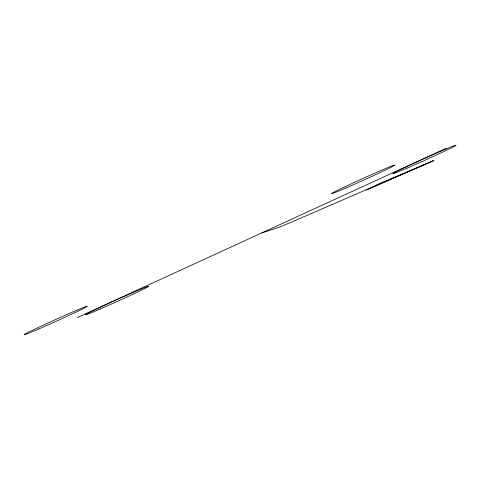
<?xml version="1.0" encoding="UTF-8"?>
<svg xmlns="http://www.w3.org/2000/svg" width="480" height="480" viewBox="0 0 480 480"><rect width="100%" height="100%" fill="white"/><g stroke="black" fill="none" stroke-linecap="round" stroke-linejoin="round"><path stroke-width="0.72" d="M77.214 317.628L446.148 148.296M433.764 160.584L366.552 190.068L378.798 183.9L433.764 160.584L280.176 226.962L261.684 232.962M38.7 328.992A34.758 0.912 -24.3 0 0 87.324 306.252A34.758 0.912 -24.3 0 0 40.986 326.232A34.758 0.912 -24.3 0 0 38.7 328.992M346.14 187.878A34.758 0.912 -24.3 0 0 394.77 165.138A34.758 0.912 -24.3 0 0 348.426 185.118A34.758 0.912 -24.3 0 0 346.14 187.878M99.918 309.12A34.758 0.912 -24.3 0 0 148.542 286.38A34.758 0.912 -24.3 0 0 102.204 306.36A34.758 0.912 -24.3 0 0 99.918 309.12M407.364 168.006A34.758 0.912 -24.3 0 0 455.988 145.272A34.758 0.912 -24.3 0 0 409.644 165.252A34.758 0.912 -24.3 0 0 407.364 168.006"/></g></svg>
